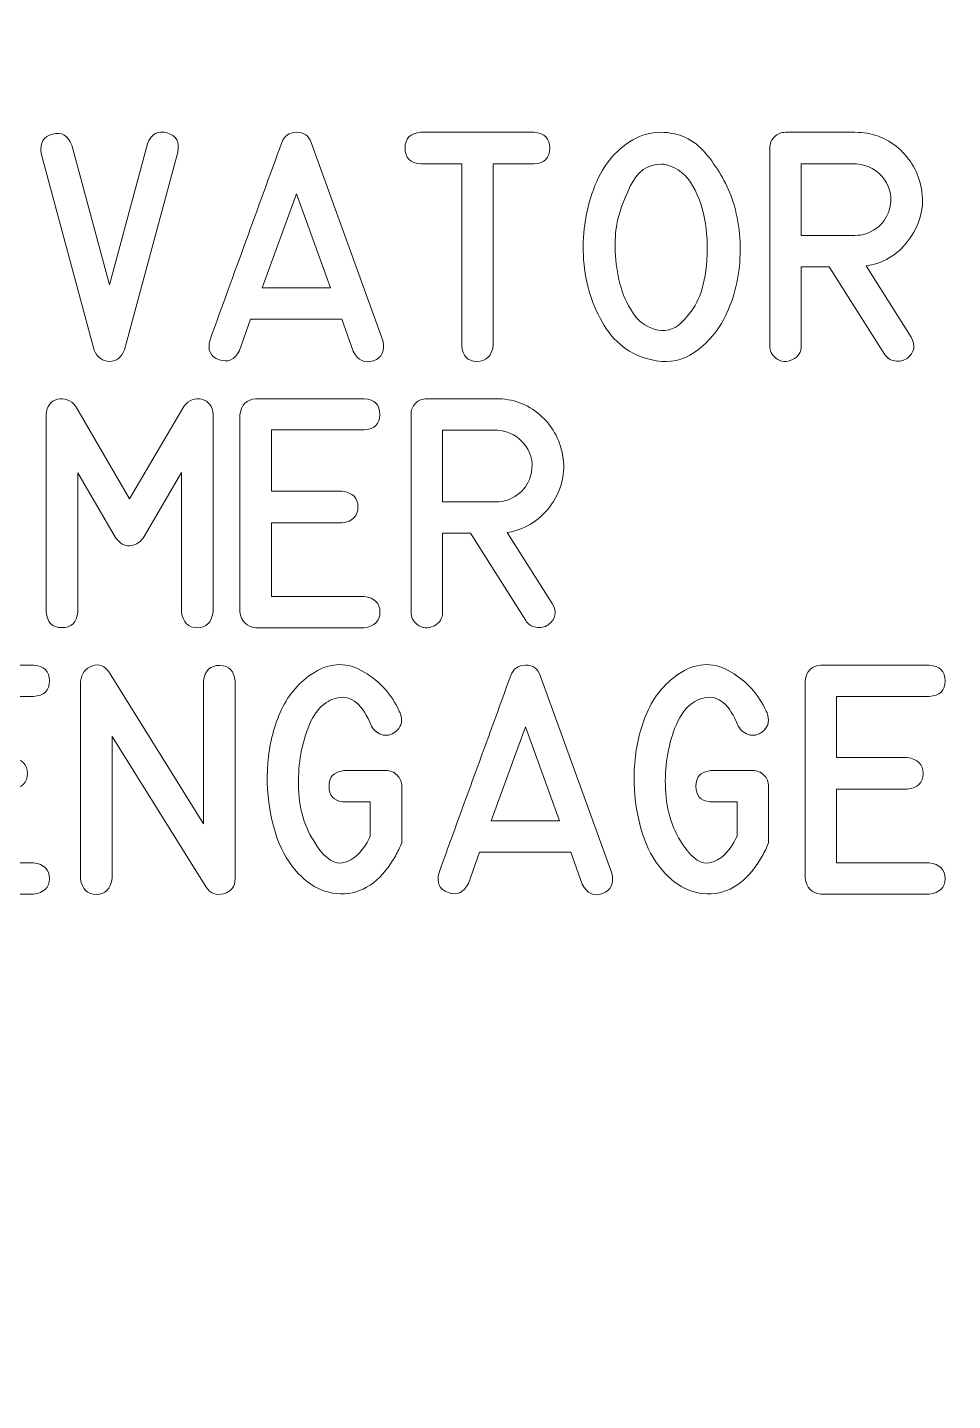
# Model space of a CAD drawing. Header units: millimetres. Extents: x -247 to 282, y -81 to 81.
# Drawn here: x -147.86 to -133.62, y -1.3 to 19.85 of the extents above; entities that cross this region are included whole.
import ezdxf

# ---------------------------------------------------------------- set-up
doc = ezdxf.new("R2010")
doc.units = ezdxf.units.MM
doc.header["$MEASUREMENT"] = 0
doc.layers.add('Engrave', color=7, linetype='Continuous')
doc.layers.add('Indicators', color=7, linetype='Continuous')

msp = doc.modelspace()

# ---------------------------------------------------------------- linework, layer by layer
at = {"layer": 'Engrave', "color": 240, "lineweight": 9}
for points, knots in [([(-147.6506, 17.9112), (-147.6723, 18.0746), (-147.6141, 18.1746), (-147.476, 18.211), (-147.476, 18.211), (-147.3372, 18.2481), (-147.239, 18.1899), (-147.1802, 18.037), (-147.1802, 18.037), (-147.1802, 18.037), (-146.5999, 15.8875), (-146.5999, 15.8875), (-146.5999, 15.8875), (-146.5999, 15.8875), (-146.0161, 18.0576), (-146.0161, 18.0576), (-146.0161, 18.0576), (-145.9573, 18.2128), (-145.8561, 18.2692), (-145.7127, 18.2275), (-145.7127, 18.2275), (-145.5692, 18.1857), (-145.514, 18.087), (-145.5475, 17.9318), (-145.5475, 17.9318), (-145.5475, 17.9318), (-146.3671, 14.8885), (-146.3671, 14.8885), (-146.3671, 14.8885), (-146.4135, 14.7703), (-146.49, 14.7104), (-146.5981, 14.7098), (-146.5981, 14.7098), (-146.7063, 14.7092), (-146.7845, 14.7668), (-146.8339, 14.8815), (-146.8339, 14.8815), (-146.8339, 14.8815), (-147.6506, 17.9112), (-147.6506, 17.9112)], [0, 0, 0, 0, 0.0909091, 0.0909091, 0.0909091, 0.0909091, 0.1818182, 0.1818182, 0.1818182, 0.1818182, 0.2727273, 0.2727273, 0.2727273, 0.2727273, 0.3636364, 0.3636364, 0.3636364, 0.3636364, 0.4545455, 0.4545455, 0.4545455, 0.4545455, 0.5454545, 0.5454545, 0.5454545, 0.5454545, 0.6363636, 0.6363636, 0.6363636, 0.6363636, 0.7272727, 0.7272727, 0.7272727, 0.7272727, 0.8181818, 0.8181818, 0.8181818, 0.8181818, 1, 1, 1, 1]), ([(-145.0513, 15.0414), (-144.8678, 15.5482), (-144.6838, 16.0544), (-144.4998, 16.5601), (-144.4998, 16.5601), (-144.3151, 17.0657), (-144.1305, 17.5719), (-143.9459, 18.0782), (-143.9459, 18.0782), (-143.9077, 18.1828), (-143.8324, 18.2357), (-143.7201, 18.2369), (-143.7201, 18.2369), (-143.6072, 18.2381), (-143.5314, 18.1852), (-143.4926, 18.0782), (-143.4926, 18.0782), (-143.4926, 18.0782), (-142.3884, 15.0332), (-142.3884, 15.0332), (-142.3884, 15.0332), (-142.3543, 14.8709), (-142.4037, 14.7668), (-142.5366, 14.7198), (-142.5366, 14.7198), (-142.6701, 14.6722), (-142.7724, 14.721), (-142.8453, 14.8644), (-142.8453, 14.8644), (-142.8453, 14.8644), (-143.0222, 15.3571), (-143.0222, 15.3571), (-143.0222, 15.3571), (-143.0222, 15.3571), (-144.4263, 15.3571), (-144.4263, 15.3571), (-144.4263, 15.3571), (-144.4263, 15.3571), (-144.5985, 14.8762), (-144.5985, 14.8762), (-144.5985, 14.8762), (-144.672, 14.7315), (-144.7767, 14.6845), (-144.9119, 14.7345), (-144.9119, 14.7345), (-145.0477, 14.7839), (-145.0942, 14.8868), (-145.0513, 15.0414)], [0, 0, 0, 0, 0.0769231, 0.0769231, 0.0769231, 0.0769231, 0.1538462, 0.1538462, 0.1538462, 0.1538462, 0.2307692, 0.2307692, 0.2307692, 0.2307692, 0.3076923, 0.3076923, 0.3076923, 0.3076923, 0.3846154, 0.3846154, 0.3846154, 0.3846154, 0.4615385, 0.4615385, 0.4615385, 0.4615385, 0.5384615, 0.5384615, 0.5384615, 0.5384615, 0.6153846, 0.6153846, 0.6153846, 0.6153846, 0.6923077, 0.6923077, 0.6923077, 0.6923077, 0.7692308, 0.7692308, 0.7692308, 0.7692308, 0.8461538, 0.8461538, 0.8461538, 0.8461538, 1, 1, 1, 1]), ([(-141.1761, 14.9503), (-141.1761, 14.9503), (-141.1761, 17.7513), (-141.1761, 17.7513), (-141.1761, 17.7513), (-141.1761, 17.7513), (-141.8081, 17.7513), (-141.8081, 17.7513), (-141.8081, 17.7513), (-141.9687, 17.7636), (-142.0492, 17.8447), (-142.0486, 17.9929), (-142.0486, 17.9929), (-142.048, 18.1417), (-141.9675, 18.2234), (-141.8081, 18.2369), (-141.8081, 18.2369), (-141.8081, 18.2369), (-140.0596, 18.2369), (-140.0596, 18.2369), (-140.0596, 18.2369), (-139.9014, 18.2246), (-139.8215, 18.1428), (-139.8209, 17.9929), (-139.8209, 17.9929), (-139.8203, 17.8436), (-139.9002, 17.7624), (-140.0596, 17.7513), (-140.0596, 17.7513), (-140.0596, 17.7513), (-140.6899, 17.7513), (-140.6899, 17.7513), (-140.6899, 17.7513), (-140.6899, 17.7513), (-140.6899, 14.9503), (-140.6899, 14.9503), (-140.6899, 14.9503), (-140.7163, 14.7874), (-140.801, 14.7068), (-140.9444, 14.7092), (-140.9444, 14.7092), (-141.0873, 14.7116), (-141.1643, 14.7921), (-141.1761, 14.9503)], [0, 0, 0, 0, 0.0833333, 0.0833333, 0.0833333, 0.0833333, 0.1666667, 0.1666667, 0.1666667, 0.1666667, 0.25, 0.25, 0.25, 0.25, 0.3333333, 0.3333333, 0.3333333, 0.3333333, 0.4166667, 0.4166667, 0.4166667, 0.4166667, 0.5, 0.5, 0.5, 0.5, 0.5833333, 0.5833333, 0.5833333, 0.5833333, 0.6666667, 0.6666667, 0.6666667, 0.6666667, 0.75, 0.75, 0.75, 0.75, 0.8333333, 0.8333333, 0.8333333, 0.8333333, 1, 1, 1, 1]), ([(-137.0158, 17.2221), (-136.9105, 16.904), (-136.8705, 16.5742), (-136.8964, 16.232), (-136.8964, 16.232), (-136.9223, 15.8898), (-137.0163, 15.5776), (-137.178, 15.2948), (-137.178, 15.2948), (-137.2803, 15.119), (-137.4197, 14.9697), (-137.5967, 14.8468), (-137.5967, 14.8468), (-137.7736, 14.7239), (-137.9688, 14.681), (-138.1823, 14.718), (-138.1823, 14.718), (-138.5303, 14.7786), (-138.7967, 14.9603), (-138.9813, 15.2619), (-138.9813, 15.2619), (-139.1665, 15.5641), (-139.2723, 15.9004), (-139.2994, 16.2708), (-139.2994, 16.2708), (-139.3264, 16.6412), (-139.2764, 17.0016), (-139.1494, 17.3532), (-139.1494, 17.3532), (-139.0224, 17.7048), (-138.8202, 17.96), (-138.5421, 18.1199), (-138.5421, 18.1199), (-138.4068, 18.1981), (-138.2646, 18.2369), (-138.117, 18.2369), (-138.117, 18.2369), (-137.8342, 18.2369), (-137.6037, 18.1305), (-137.4244, 17.9176), (-137.4244, 17.9176), (-137.2451, 17.7042), (-137.1092, 17.4726), (-137.0158, 17.2221)], [0, 0, 0, 0, 0.0833333, 0.0833333, 0.0833333, 0.0833333, 0.1666667, 0.1666667, 0.1666667, 0.1666667, 0.25, 0.25, 0.25, 0.25, 0.3333333, 0.3333333, 0.3333333, 0.3333333, 0.4166667, 0.4166667, 0.4166667, 0.4166667, 0.5, 0.5, 0.5, 0.5, 0.5833333, 0.5833333, 0.5833333, 0.5833333, 0.6666667, 0.6666667, 0.6666667, 0.6666667, 0.75, 0.75, 0.75, 0.75, 0.8333333, 0.8333333, 0.8333333, 0.8333333, 1, 1, 1, 1]), ([(-134.2583, 15.0831), (-134.1848, 14.9532), (-134.2054, 14.8444), (-134.32, 14.7556), (-134.32, 14.7556), (-134.3753, 14.7168), (-134.4388, 14.7033), (-134.5105, 14.7163), (-134.5105, 14.7163), (-134.5822, 14.7286), (-134.6346, 14.7645), (-134.6681, 14.8227), (-134.6681, 14.8227), (-134.6681, 14.8227), (-135.5171, 16.165), (-135.5171, 16.165), (-135.5171, 16.165), (-135.5171, 16.165), (-135.9481, 16.165), (-135.9481, 16.165), (-135.9481, 16.165), (-135.9481, 16.165), (-135.9481, 14.952), (-135.9481, 14.952), (-135.9481, 14.952), (-135.9481, 14.8521), (-135.9933, 14.7803), (-136.0839, 14.7357), (-136.0839, 14.7357), (-136.175, 14.6916), (-136.2597, 14.6998), (-136.339, 14.7609), (-136.339, 14.7609), (-136.402, 14.808), (-136.4337, 14.8715), (-136.4337, 14.952), (-136.4337, 14.952), (-136.4337, 14.952), (-136.4337, 17.9958), (-136.4337, 17.9958), (-136.4337, 17.9958), (-136.4337, 18.0623), (-136.4102, 18.1193), (-136.3637, 18.1663), (-136.3637, 18.1663), (-136.3173, 18.2134), (-136.2603, 18.2369), (-136.1926, 18.2369), (-136.1926, 18.2369), (-136.1926, 18.2369), (-135.1232, 18.2369), (-135.1232, 18.2369), (-135.1232, 18.2369), (-134.8656, 18.2369), (-134.6422, 18.1552), (-134.4529, 17.9917), (-134.4529, 17.9917), (-134.2636, 17.8277), (-134.1454, 17.6201), (-134.0995, 17.3685), (-134.0995, 17.3685), (-134.0513, 17.0986), (-134.1084, 16.8464), (-134.2712, 16.6118), (-134.2712, 16.6118), (-134.4335, 16.3766), (-134.6493, 16.2343), (-134.918, 16.1838), (-134.918, 16.1838), (-134.918, 16.1838), (-134.9509, 16.1785), (-134.9509, 16.1785), (-134.9509, 16.1785), (-134.9509, 16.1785), (-134.2583, 15.0831), (-134.2583, 15.0831)], [0, 0, 0, 0, 0.05, 0.05, 0.05, 0.05, 0.1, 0.1, 0.1, 0.1, 0.15, 0.15, 0.15, 0.15, 0.2, 0.2, 0.2, 0.2, 0.25, 0.25, 0.25, 0.25, 0.3, 0.3, 0.3, 0.3, 0.35, 0.35, 0.35, 0.35, 0.4, 0.4, 0.4, 0.4, 0.45, 0.45, 0.45, 0.45, 0.5, 0.5, 0.5, 0.5, 0.55, 0.55, 0.55, 0.55, 0.6, 0.6, 0.6, 0.6, 0.65, 0.65, 0.65, 0.65, 0.7, 0.7, 0.7, 0.7, 0.75, 0.75, 0.75, 0.75, 0.8, 0.8, 0.8, 0.8, 0.85, 0.85, 0.85, 0.85, 0.9, 0.9, 0.9, 0.9, 1, 1, 1, 1]), ([(-138.1029, 17.7477), (-138.314, 17.7477), (-138.4739, 17.6343), (-138.5826, 17.4067), (-138.5826, 17.4067), (-138.6914, 17.1792), (-138.7596, 16.9852), (-138.7884, 16.8246), (-138.7884, 16.8246), (-138.8102, 16.7071), (-138.8184, 16.5654), (-138.8125, 16.399), (-138.8125, 16.399), (-138.8067, 16.2326), (-138.7825, 16.068), (-138.7402, 15.9057), (-138.7402, 15.9057), (-138.6979, 15.7428), (-138.6338, 15.5964), (-138.5491, 15.4665), (-138.5491, 15.4665), (-138.4639, 15.336), (-138.3528, 15.2495), (-138.2152, 15.2072), (-138.2152, 15.2072), (-138.0541, 15.1566), (-137.9153, 15.1884), (-137.7989, 15.3024), (-137.7989, 15.3024), (-137.6825, 15.4171), (-137.5943, 15.5382), (-137.5343, 15.667), (-137.5343, 15.667), (-137.4738, 15.7993), (-137.432, 15.9721), (-137.4097, 16.1873), (-137.4097, 16.1873), (-137.3873, 16.4019), (-137.3926, 16.6165), (-137.425, 16.8305), (-137.425, 16.8305), (-137.4579, 17.0445), (-137.522, 17.2374), (-137.6172, 17.4091), (-137.6172, 17.4091), (-137.7125, 17.5807), (-137.8483, 17.6901), (-138.0235, 17.7371), (-138.0235, 17.7371), (-138.0464, 17.7442), (-138.0729, 17.7477), (-138.1029, 17.7477)], [0, 0, 0, 0, 0.0714286, 0.0714286, 0.0714286, 0.0714286, 0.1428571, 0.1428571, 0.1428571, 0.1428571, 0.2142857, 0.2142857, 0.2142857, 0.2142857, 0.2857143, 0.2857143, 0.2857143, 0.2857143, 0.3571429, 0.3571429, 0.3571429, 0.3571429, 0.4285714, 0.4285714, 0.4285714, 0.4285714, 0.5, 0.5, 0.5, 0.5, 0.5714286, 0.5714286, 0.5714286, 0.5714286, 0.6428571, 0.6428571, 0.6428571, 0.6428571, 0.7142857, 0.7142857, 0.7142857, 0.7142857, 0.7857143, 0.7857143, 0.7857143, 0.7857143, 0.8571429, 0.8571429, 0.8571429, 0.8571429, 1, 1, 1, 1]), ([(-135.1232, 16.6488), (-135.0056, 16.6488), (-134.8974, 16.6841), (-134.798, 16.7559), (-134.798, 16.7559), (-134.6987, 16.827), (-134.6322, 16.9199), (-134.5975, 17.0345), (-134.5975, 17.0345), (-134.5434, 17.2115), (-134.5681, 17.3714), (-134.6716, 17.5143), (-134.6716, 17.5143), (-134.7751, 17.6572), (-134.9174, 17.736), (-135.0985, 17.7513), (-135.0985, 17.7513), (-135.0985, 17.7513), (-135.9481, 17.7513), (-135.9481, 17.7513), (-135.9481, 17.7513), (-135.9481, 17.7513), (-135.9481, 16.6488), (-135.9481, 16.6488), (-135.9481, 16.6488), (-135.9481, 16.6488), (-135.1232, 16.6488), (-135.1232, 16.6488)], [0, 0, 0, 0, 0.125, 0.125, 0.125, 0.125, 0.25, 0.25, 0.25, 0.25, 0.375, 0.375, 0.375, 0.375, 0.5, 0.5, 0.5, 0.5, 0.625, 0.625, 0.625, 0.625, 0.75, 0.75, 0.75, 0.75, 1, 1, 1, 1]), ([(-143.198, 15.841), (-143.198, 15.841), (-143.7219, 17.2879), (-143.7219, 17.2879), (-143.7219, 17.2879), (-143.7219, 17.2879), (-144.2487, 15.841), (-144.2487, 15.841), (-144.2487, 15.841), (-144.2487, 15.841), (-143.198, 15.841), (-143.198, 15.841)], [0, 0, 0, 0, 0.25, 0.25, 0.25, 0.25, 0.5, 0.5, 0.5, 0.5, 1, 1, 1, 1]), ([(-143.7219, 17.2879), (-143.7219, 17.2879), (-143.198, 15.841), (-143.198, 15.841), (-143.198, 15.841), (-143.198, 15.841), (-143.7219, 17.2879), (-143.7219, 17.2879)], [0, 0, 0, 0, 0.3333333, 0.3333333, 0.3333333, 0.3333333, 1, 1, 1, 1]), ([(-145.0036, 10.847), (-145.0289, 10.6864), (-145.1101, 10.6059), (-145.247, 10.6065), (-145.247, 10.6065), (-145.3846, 10.6071), (-145.4652, 10.6876), (-145.4893, 10.847), (-145.4893, 10.847), (-145.4893, 10.847), (-145.4893, 12.9983), (-145.4893, 12.9983), (-145.4893, 12.9983), (-145.4893, 12.9983), (-146.0802, 11.9876), (-146.0802, 11.9876), (-146.0802, 11.9876), (-146.1431, 11.9117), (-146.2136, 11.8718), (-146.2912, 11.8682), (-146.2912, 11.8682), (-146.3689, 11.8653), (-146.4376, 11.9047), (-146.4988, 11.9876), (-146.4988, 11.9876), (-146.4988, 11.9876), (-147.0862, 12.9936), (-147.0862, 12.9936), (-147.0862, 12.9936), (-147.0862, 12.9936), (-147.0844, 10.847), (-147.0844, 10.847), (-147.0844, 10.847), (-147.1026, 10.6876), (-147.1855, 10.6077), (-147.3331, 10.6083), (-147.3331, 10.6083), (-147.4807, 10.6088), (-147.56, 10.6888), (-147.5718, 10.847), (-147.5718, 10.847), (-147.5718, 10.847), (-147.5718, 13.889), (-147.5718, 13.889), (-147.5718, 13.889), (-147.5624, 14.0213), (-147.5048, 14.1001), (-147.3978, 14.126), (-147.3978, 14.126), (-147.2908, 14.1518), (-147.1979, 14.1154), (-147.1185, 14.0166), (-147.1185, 14.0166), (-147.1185, 14.0166), (-146.2901, 12.592), (-146.2901, 12.592), (-146.2901, 12.592), (-146.2901, 12.592), (-145.4528, 14.0166), (-145.4528, 14.0166), (-145.4528, 14.0166), (-145.374, 14.1154), (-145.2817, 14.1512), (-145.1765, 14.1248), (-145.1765, 14.1248), (-145.0718, 14.0983), (-145.0136, 14.0201), (-145.0036, 13.889), (-145.0036, 13.889), (-145.0036, 13.889), (-145.0036, 10.847), (-145.0036, 10.847)], [0, 0, 0, 0, 0.0526316, 0.0526316, 0.0526316, 0.0526316, 0.1052632, 0.1052632, 0.1052632, 0.1052632, 0.1578947, 0.1578947, 0.1578947, 0.1578947, 0.2105263, 0.2105263, 0.2105263, 0.2105263, 0.2631579, 0.2631579, 0.2631579, 0.2631579, 0.3157895, 0.3157895, 0.3157895, 0.3157895, 0.3684211, 0.3684211, 0.3684211, 0.3684211, 0.4210526, 0.4210526, 0.4210526, 0.4210526, 0.4736842, 0.4736842, 0.4736842, 0.4736842, 0.5263158, 0.5263158, 0.5263158, 0.5263158, 0.5789474, 0.5789474, 0.5789474, 0.5789474, 0.6315789, 0.6315789, 0.6315789, 0.6315789, 0.6842105, 0.6842105, 0.6842105, 0.6842105, 0.7368421, 0.7368421, 0.7368421, 0.7368421, 0.7894737, 0.7894737, 0.7894737, 0.7894737, 0.8421053, 0.8421053, 0.8421053, 0.8421053, 0.8947368, 0.8947368, 0.8947368, 0.8947368, 1, 1, 1, 1]), ([(-142.6783, 13.6532), (-142.6783, 13.6532), (-144.1064, 13.6532), (-144.1064, 13.6532), (-144.1064, 13.6532), (-144.1064, 13.6532), (-144.1064, 12.7108), (-144.1064, 12.7108), (-144.1064, 12.7108), (-144.1064, 12.7108), (-143.0175, 12.7108), (-143.0175, 12.7108), (-143.0175, 12.7108), (-142.8547, 12.6867), (-142.7735, 12.6049), (-142.7741, 12.4656), (-142.7741, 12.4656), (-142.7747, 12.3257), (-142.8558, 12.2445), (-143.0175, 12.2216), (-143.0175, 12.2216), (-143.0175, 12.2216), (-144.1064, 12.2216), (-144.1064, 12.2216), (-144.1064, 12.2216), (-144.1064, 12.2216), (-144.1064, 11.0898), (-144.1064, 11.0898), (-144.1064, 11.0898), (-144.1064, 11.0898), (-142.6783, 11.0898), (-142.6783, 11.0898), (-142.6783, 11.0898), (-142.5166, 11.0657), (-142.4355, 10.9851), (-142.4355, 10.847), (-142.4355, 10.847), (-142.4355, 10.7094), (-142.5166, 10.6288), (-142.6783, 10.6059), (-142.6783, 10.6059), (-142.6783, 10.6059), (-144.3457, 10.6059), (-144.3457, 10.6059), (-144.3457, 10.6059), (-144.4892, 10.6241), (-144.5709, 10.7059), (-144.5903, 10.8505), (-144.5903, 10.8505), (-144.5903, 10.8505), (-144.5903, 13.8925), (-144.5903, 13.8925), (-144.5903, 13.8925), (-144.5685, 14.0442), (-144.4868, 14.1242), (-144.3457, 14.1336), (-144.3457, 14.1336), (-144.3457, 14.1336), (-142.6783, 14.1336), (-142.6783, 14.1336), (-142.6783, 14.1336), (-142.5166, 14.1213), (-142.4355, 14.0401), (-142.4361, 13.8914), (-142.4361, 13.8914), (-142.4366, 13.7426), (-142.5178, 13.6632), (-142.6783, 13.6532)], [0, 0, 0, 0, 0.0555556, 0.0555556, 0.0555556, 0.0555556, 0.1111111, 0.1111111, 0.1111111, 0.1111111, 0.1666667, 0.1666667, 0.1666667, 0.1666667, 0.2222222, 0.2222222, 0.2222222, 0.2222222, 0.2777778, 0.2777778, 0.2777778, 0.2777778, 0.3333333, 0.3333333, 0.3333333, 0.3333333, 0.3888889, 0.3888889, 0.3888889, 0.3888889, 0.4444444, 0.4444444, 0.4444444, 0.4444444, 0.5, 0.5, 0.5, 0.5, 0.5555556, 0.5555556, 0.5555556, 0.5555556, 0.6111111, 0.6111111, 0.6111111, 0.6111111, 0.6666667, 0.6666667, 0.6666667, 0.6666667, 0.7222222, 0.7222222, 0.7222222, 0.7222222, 0.7777778, 0.7777778, 0.7777778, 0.7777778, 0.8333333, 0.8333333, 0.8333333, 0.8333333, 0.8888889, 0.8888889, 0.8888889, 0.8888889, 1, 1, 1, 1]), ([(-139.7815, 10.9798), (-139.708, 10.8499), (-139.7286, 10.7411), (-139.8432, 10.6523), (-139.8432, 10.6523), (-139.8985, 10.6135), (-139.962, 10.6), (-140.0337, 10.613), (-140.0337, 10.613), (-140.1054, 10.6253), (-140.1578, 10.6612), (-140.1913, 10.7194), (-140.1913, 10.7194), (-140.1913, 10.7194), (-141.0403, 12.0617), (-141.0403, 12.0617), (-141.0403, 12.0617), (-141.0403, 12.0617), (-141.4713, 12.0617), (-141.4713, 12.0617), (-141.4713, 12.0617), (-141.4713, 12.0617), (-141.4713, 10.8487), (-141.4713, 10.8487), (-141.4713, 10.8487), (-141.4713, 10.7488), (-141.5165, 10.677), (-141.6071, 10.6324), (-141.6071, 10.6324), (-141.6982, 10.5883), (-141.7829, 10.5965), (-141.8622, 10.6576), (-141.8622, 10.6576), (-141.9252, 10.7047), (-141.9569, 10.7682), (-141.9569, 10.8487), (-141.9569, 10.8487), (-141.9569, 10.8487), (-141.9569, 13.8925), (-141.9569, 13.8925), (-141.9569, 13.8925), (-141.9569, 13.959), (-141.9334, 14.016), (-141.8869, 14.063), (-141.8869, 14.063), (-141.8405, 14.1101), (-141.7835, 14.1336), (-141.7158, 14.1336), (-141.7158, 14.1336), (-141.7158, 14.1336), (-140.6464, 14.1336), (-140.6464, 14.1336), (-140.6464, 14.1336), (-140.3888, 14.1336), (-140.1654, 14.0519), (-139.9761, 13.8884), (-139.9761, 13.8884), (-139.7868, 13.7244), (-139.6686, 13.5168), (-139.6227, 13.2652), (-139.6227, 13.2652), (-139.5745, 12.9953), (-139.6316, 12.7431), (-139.7944, 12.5085), (-139.7944, 12.5085), (-139.9567, 12.2733), (-140.1725, 12.131), (-140.4412, 12.0805), (-140.4412, 12.0805), (-140.4412, 12.0805), (-140.4741, 12.0752), (-140.4741, 12.0752), (-140.4741, 12.0752), (-140.4741, 12.0752), (-139.7815, 10.9798), (-139.7815, 10.9798)], [0, 0, 0, 0, 0.05, 0.05, 0.05, 0.05, 0.1, 0.1, 0.1, 0.1, 0.15, 0.15, 0.15, 0.15, 0.2, 0.2, 0.2, 0.2, 0.25, 0.25, 0.25, 0.25, 0.3, 0.3, 0.3, 0.3, 0.35, 0.35, 0.35, 0.35, 0.4, 0.4, 0.4, 0.4, 0.45, 0.45, 0.45, 0.45, 0.5, 0.5, 0.5, 0.5, 0.55, 0.55, 0.55, 0.55, 0.6, 0.6, 0.6, 0.6, 0.65, 0.65, 0.65, 0.65, 0.7, 0.7, 0.7, 0.7, 0.75, 0.75, 0.75, 0.75, 0.8, 0.8, 0.8, 0.8, 0.85, 0.85, 0.85, 0.85, 0.9, 0.9, 0.9, 0.9, 1, 1, 1, 1]), ([(-140.6464, 12.5455), (-140.5288, 12.5455), (-140.4206, 12.5808), (-140.3212, 12.6526), (-140.3212, 12.6526), (-140.2219, 12.7237), (-140.1554, 12.8166), (-140.1207, 12.9312), (-140.1207, 12.9312), (-140.0666, 13.1082), (-140.0913, 13.2681), (-140.1948, 13.411), (-140.1948, 13.411), (-140.2983, 13.5539), (-140.4406, 13.6327), (-140.6217, 13.648), (-140.6217, 13.648), (-140.6217, 13.648), (-141.4713, 13.648), (-141.4713, 13.648), (-141.4713, 13.648), (-141.4713, 13.648), (-141.4713, 12.5455), (-141.4713, 12.5455), (-141.4713, 12.5455), (-141.4713, 12.5455), (-140.6464, 12.5455), (-140.6464, 12.5455)], [0, 0, 0, 0, 0.125, 0.125, 0.125, 0.125, 0.25, 0.25, 0.25, 0.25, 0.375, 0.375, 0.375, 0.375, 0.5, 0.5, 0.5, 0.5, 0.625, 0.625, 0.625, 0.625, 0.75, 0.75, 0.75, 0.75, 1, 1, 1, 1]), ([(-147.7661, 9.5499), (-147.7661, 9.5499), (-149.1942, 9.5499), (-149.1942, 9.5499), (-149.1942, 9.5499), (-149.1942, 9.5499), (-149.1942, 8.6075), (-149.1942, 8.6075), (-149.1942, 8.6075), (-149.1942, 8.6075), (-148.1053, 8.6075), (-148.1053, 8.6075), (-148.1053, 8.6075), (-147.9425, 8.5834), (-147.8613, 8.5016), (-147.8619, 8.3623), (-147.8619, 8.3623), (-147.8625, 8.2224), (-147.9436, 8.1412), (-148.1053, 8.1183), (-148.1053, 8.1183), (-148.1053, 8.1183), (-149.1942, 8.1183), (-149.1942, 8.1183), (-149.1942, 8.1183), (-149.1942, 8.1183), (-149.1942, 6.9865), (-149.1942, 6.9865), (-149.1942, 6.9865), (-149.1942, 6.9865), (-147.7661, 6.9865), (-147.7661, 6.9865), (-147.7661, 6.9865), (-147.6044, 6.9624), (-147.5233, 6.8818), (-147.5233, 6.7437), (-147.5233, 6.7437), (-147.5233, 6.6061), (-147.6044, 6.5255), (-147.7661, 6.5026), (-147.7661, 6.5026), (-147.7661, 6.5026), (-149.4335, 6.5026), (-149.4335, 6.5026), (-149.4335, 6.5026), (-149.577, 6.5208), (-149.6587, 6.6026), (-149.6781, 6.7472), (-149.6781, 6.7472), (-149.6781, 6.7472), (-149.6781, 9.7892), (-149.6781, 9.7892), (-149.6781, 9.7892), (-149.6563, 9.9409), (-149.5746, 10.0209), (-149.4335, 10.0303), (-149.4335, 10.0303), (-149.4335, 10.0303), (-147.7661, 10.0303), (-147.7661, 10.0303), (-147.7661, 10.0303), (-147.6044, 10.018), (-147.5233, 9.9368), (-147.5239, 9.7881), (-147.5239, 9.7881), (-147.5244, 9.6393), (-147.6056, 9.5599), (-147.7661, 9.5499)], [0, 0, 0, 0, 0.0555556, 0.0555556, 0.0555556, 0.0555556, 0.1111111, 0.1111111, 0.1111111, 0.1111111, 0.1666667, 0.1666667, 0.1666667, 0.1666667, 0.2222222, 0.2222222, 0.2222222, 0.2222222, 0.2777778, 0.2777778, 0.2777778, 0.2777778, 0.3333333, 0.3333333, 0.3333333, 0.3333333, 0.3888889, 0.3888889, 0.3888889, 0.3888889, 0.4444444, 0.4444444, 0.4444444, 0.4444444, 0.5, 0.5, 0.5, 0.5, 0.5555556, 0.5555556, 0.5555556, 0.5555556, 0.6111111, 0.6111111, 0.6111111, 0.6111111, 0.6666667, 0.6666667, 0.6666667, 0.6666667, 0.7222222, 0.7222222, 0.7222222, 0.7222222, 0.7777778, 0.7777778, 0.7777778, 0.7777778, 0.8333333, 0.8333333, 0.8333333, 0.8333333, 0.8888889, 0.8888889, 0.8888889, 0.8888889, 1, 1, 1, 1]), ([(-144.6659, 6.7401), (-144.6659, 6.6196), (-144.7241, 6.5432), (-144.8405, 6.5102), (-144.8405, 6.5102), (-144.9575, 6.4779), (-145.0474, 6.512), (-145.1121, 6.6131), (-145.1121, 6.6131), (-145.1121, 6.6131), (-146.5591, 8.9332), (-146.5591, 8.9332), (-146.5591, 8.9332), (-146.5591, 8.9332), (-146.5591, 6.7401), (-146.5591, 6.7401), (-146.5591, 6.7401), (-146.5843, 6.5796), (-146.6655, 6.4991), (-146.8025, 6.4991), (-146.8025, 6.4991), (-146.94, 6.4991), (-147.0206, 6.5796), (-147.0447, 6.7401), (-147.0447, 6.7401), (-147.0447, 6.7401), (-147.0447, 9.7822), (-147.0447, 9.7822), (-147.0447, 9.7822), (-147.0276, 9.9015), (-146.9665, 9.9803), (-146.8613, 10.0185), (-146.8613, 10.0185), (-146.756, 10.0562), (-146.6684, 10.0203), (-146.5984, 9.9115), (-146.5984, 9.9115), (-146.5984, 9.9115), (-145.1515, 7.588), (-145.1515, 7.588), (-145.1515, 7.588), (-145.1515, 7.588), (-145.1515, 9.7822), (-145.1515, 9.7822), (-145.1515, 9.7822), (-145.1297, 9.9462), (-145.0463, 10.0279), (-144.901, 10.0262), (-144.901, 10.0262), (-144.7558, 10.0244), (-144.6776, 9.9433), (-144.6659, 9.7822), (-144.6659, 9.7822), (-144.6659, 9.7822), (-144.6659, 6.7401), (-144.6659, 6.7401)], [0, 0, 0, 0, 0.0666667, 0.0666667, 0.0666667, 0.0666667, 0.1333333, 0.1333333, 0.1333333, 0.1333333, 0.2, 0.2, 0.2, 0.2, 0.2666667, 0.2666667, 0.2666667, 0.2666667, 0.3333333, 0.3333333, 0.3333333, 0.3333333, 0.4, 0.4, 0.4, 0.4, 0.4666667, 0.4666667, 0.4666667, 0.4666667, 0.5333333, 0.5333333, 0.5333333, 0.5333333, 0.6, 0.6, 0.6, 0.6, 0.6666667, 0.6666667, 0.6666667, 0.6666667, 0.7333333, 0.7333333, 0.7333333, 0.7333333, 0.8, 0.8, 0.8, 0.8, 0.8666667, 0.8666667, 0.8666667, 0.8666667, 1, 1, 1, 1]), ([(-142.9931, 7.9237), (-142.9931, 7.9237), (-143.0084, 7.9254), (-143.0084, 7.9254), (-143.0084, 7.9254), (-143.149, 7.9425), (-143.2189, 8.0225), (-143.2189, 8.1647), (-143.2189, 8.1647), (-143.2189, 8.307), (-143.149, 8.387), (-143.0084, 8.404), (-143.0084, 8.404), (-143.0084, 8.404), (-142.9931, 8.4076), (-142.9931, 8.4076), (-142.9931, 8.4076), (-142.9931, 8.4076), (-142.9779, 8.4076), (-142.9779, 8.4076), (-142.9779, 8.4076), (-142.9779, 8.4076), (-142.3423, 8.4076), (-142.3423, 8.4076), (-142.3423, 8.4076), (-142.2753, 8.4076), (-142.2182, 8.384), (-142.1706, 8.3364), (-142.1706, 8.3364), (-142.123, 8.2888), (-142.0995, 8.2312), (-142.0995, 8.1647), (-142.0995, 8.1647), (-142.0995, 8.1647), (-142.0995, 7.2916), (-142.0995, 7.2916), (-142.0995, 7.2916), (-142.0995, 7.2916), (-142.12, 7.2469), (-142.12, 7.2469), (-142.12, 7.2469), (-142.12, 7.2469), (-142.1318, 7.2193), (-142.1318, 7.2193), (-142.1318, 7.2193), (-142.1318, 7.2193), (-142.1441, 7.1934), (-142.1441, 7.1934), (-142.1441, 7.1934), (-142.1441, 7.1934), (-142.1577, 7.1676), (-142.1577, 7.1676), (-142.1577, 7.1676), (-142.1577, 7.1676), (-142.1718, 7.1417), (-142.1718, 7.1417), (-142.1718, 7.1417), (-142.1718, 7.1417), (-142.1835, 7.1158), (-142.1835, 7.1158), (-142.1835, 7.1158), (-142.1835, 7.1158), (-142.1977, 7.09), (-142.1977, 7.09), (-142.1977, 7.09), (-142.1977, 7.09), (-142.2129, 7.0641), (-142.2129, 7.0641), (-142.2129, 7.0641), (-142.4358, 6.6855), (-142.7127, 6.5002), (-143.0431, 6.5085), (-143.0431, 6.5085), (-143.3741, 6.5173), (-143.6517, 6.7043), (-143.8768, 7.0694), (-143.8768, 7.0694), (-143.9838, 7.2428), (-144.0626, 7.4598), (-144.1144, 7.7214), (-144.1144, 7.7214), (-144.1661, 7.9825), (-144.182, 8.2494), (-144.1608, 8.5222), (-144.1608, 8.5222), (-144.1402, 8.795), (-144.0767, 9.0543), (-143.9709, 9.3007), (-143.9709, 9.3007), (-143.8645, 9.547), (-143.7057, 9.7428), (-143.4947, 9.8874), (-143.4947, 9.8874), (-143.2301, 10.0668), (-142.9732, 10.0873), (-142.7227, 9.9503), (-142.7227, 9.9503), (-142.4722, 9.8128), (-142.2853, 9.6205), (-142.1612, 9.3724), (-142.1612, 9.3724), (-142.1612, 9.3724), (-142.1477, 9.3448), (-142.1477, 9.3448), (-142.1477, 9.3448), (-142.1477, 9.3448), (-142.1371, 9.3206), (-142.1371, 9.3206), (-142.1371, 9.3206), (-142.1371, 9.3206), (-142.1236, 9.2948), (-142.1236, 9.2948), (-142.1236, 9.2948), (-142.0842, 9.186), (-142.0995, 9.0966), (-142.1683, 9.0278), (-142.1683, 9.0278), (-142.2347, 8.9626), (-142.307, 8.9379), (-142.3852, 8.9544), (-142.3852, 8.9544), (-142.4634, 8.9714), (-142.5234, 9.0173), (-142.5663, 9.0931), (-142.5663, 9.0931), (-142.7003, 9.4265), (-142.8732, 9.5717), (-143.0855, 9.5288), (-143.0855, 9.5288), (-143.2971, 9.4864), (-143.4559, 9.313), (-143.5617, 9.009), (-143.5617, 9.009), (-143.6652, 8.7151), (-143.7057, 8.3987), (-143.684, 8.0607), (-143.684, 8.0607), (-143.6622, 7.7226), (-143.5517, 7.4274), (-143.353, 7.1764), (-143.353, 7.1764), (-143.2166, 7.0006), (-143.0778, 6.9442), (-142.9361, 7.0071), (-142.9361, 7.0071), (-142.795, 7.0706), (-142.6839, 7.1881), (-142.6022, 7.3604), (-142.6022, 7.3604), (-142.6022, 7.3604), (-142.5833, 7.398), (-142.5833, 7.398), (-142.5833, 7.398), (-142.5833, 7.398), (-142.5833, 7.9237), (-142.5833, 7.9237), (-142.5833, 7.9237), (-142.5833, 7.9237), (-142.9931, 7.9237), (-142.9931, 7.9237)], [0, 0, 0, 0, 0.0243902, 0.0243902, 0.0243902, 0.0243902, 0.0487805, 0.0487805, 0.0487805, 0.0487805, 0.0731707, 0.0731707, 0.0731707, 0.0731707, 0.097561, 0.097561, 0.097561, 0.097561, 0.1219512, 0.1219512, 0.1219512, 0.1219512, 0.1463415, 0.1463415, 0.1463415, 0.1463415, 0.1707317, 0.1707317, 0.1707317, 0.1707317, 0.195122, 0.195122, 0.195122, 0.195122, 0.2195122, 0.2195122, 0.2195122, 0.2195122, 0.2439024, 0.2439024, 0.2439024, 0.2439024, 0.2682927, 0.2682927, 0.2682927, 0.2682927, 0.2926829, 0.2926829, 0.2926829, 0.2926829, 0.3170732, 0.3170732, 0.3170732, 0.3170732, 0.3414634, 0.3414634, 0.3414634, 0.3414634, 0.3658537, 0.3658537, 0.3658537, 0.3658537, 0.3902439, 0.3902439, 0.3902439, 0.3902439, 0.4146341, 0.4146341, 0.4146341, 0.4146341, 0.4390244, 0.4390244, 0.4390244, 0.4390244, 0.4634146, 0.4634146, 0.4634146, 0.4634146, 0.4878049, 0.4878049, 0.4878049, 0.4878049, 0.5121951, 0.5121951, 0.5121951, 0.5121951, 0.5365854, 0.5365854, 0.5365854, 0.5365854, 0.5609756, 0.5609756, 0.5609756, 0.5609756, 0.5853659, 0.5853659, 0.5853659, 0.5853659, 0.6097561, 0.6097561, 0.6097561, 0.6097561, 0.6341463, 0.6341463, 0.6341463, 0.6341463, 0.6585366, 0.6585366, 0.6585366, 0.6585366, 0.6829268, 0.6829268, 0.6829268, 0.6829268, 0.7073171, 0.7073171, 0.7073171, 0.7073171, 0.7317073, 0.7317073, 0.7317073, 0.7317073, 0.7560976, 0.7560976, 0.7560976, 0.7560976, 0.7804878, 0.7804878, 0.7804878, 0.7804878, 0.804878, 0.804878, 0.804878, 0.804878, 0.8292683, 0.8292683, 0.8292683, 0.8292683, 0.8536585, 0.8536585, 0.8536585, 0.8536585, 0.8780488, 0.8780488, 0.8780488, 0.8780488, 0.902439, 0.902439, 0.902439, 0.902439, 0.9268293, 0.9268293, 0.9268293, 0.9268293, 0.9512195, 0.9512195, 0.9512195, 0.9512195, 1, 1, 1, 1]), ([(-141.5257, 6.8348), (-141.3422, 7.3416), (-141.1582, 7.8478), (-140.9742, 8.3535), (-140.9742, 8.3535), (-140.7895, 8.8591), (-140.6049, 9.3653), (-140.4203, 9.8716), (-140.4203, 9.8716), (-140.3821, 9.9762), (-140.3068, 10.0291), (-140.1945, 10.0303), (-140.1945, 10.0303), (-140.0816, 10.0315), (-140.0058, 9.9786), (-139.967, 9.8716), (-139.967, 9.8716), (-139.967, 9.8716), (-138.8628, 6.8266), (-138.8628, 6.8266), (-138.8628, 6.8266), (-138.8287, 6.6643), (-138.8781, 6.5602), (-139.011, 6.5132), (-139.011, 6.5132), (-139.1445, 6.4656), (-139.2468, 6.5144), (-139.3197, 6.6578), (-139.3197, 6.6578), (-139.3197, 6.6578), (-139.4966, 7.1505), (-139.4966, 7.1505), (-139.4966, 7.1505), (-139.4966, 7.1505), (-140.9007, 7.1505), (-140.9007, 7.1505), (-140.9007, 7.1505), (-140.9007, 7.1505), (-141.0729, 6.6696), (-141.0729, 6.6696), (-141.0729, 6.6696), (-141.1464, 6.5249), (-141.2511, 6.4779), (-141.3863, 6.5279), (-141.3863, 6.5279), (-141.5221, 6.5773), (-141.5686, 6.6802), (-141.5257, 6.8348)], [0, 0, 0, 0, 0.0769231, 0.0769231, 0.0769231, 0.0769231, 0.1538462, 0.1538462, 0.1538462, 0.1538462, 0.2307692, 0.2307692, 0.2307692, 0.2307692, 0.3076923, 0.3076923, 0.3076923, 0.3076923, 0.3846154, 0.3846154, 0.3846154, 0.3846154, 0.4615385, 0.4615385, 0.4615385, 0.4615385, 0.5384615, 0.5384615, 0.5384615, 0.5384615, 0.6153846, 0.6153846, 0.6153846, 0.6153846, 0.6923077, 0.6923077, 0.6923077, 0.6923077, 0.7692308, 0.7692308, 0.7692308, 0.7692308, 0.8461538, 0.8461538, 0.8461538, 0.8461538, 1, 1, 1, 1]), ([(-137.3453, 7.9237), (-137.3453, 7.9237), (-137.3606, 7.9254), (-137.3606, 7.9254), (-137.3606, 7.9254), (-137.5012, 7.9425), (-137.5711, 8.0225), (-137.5711, 8.1647), (-137.5711, 8.1647), (-137.5711, 8.307), (-137.5012, 8.387), (-137.3606, 8.404), (-137.3606, 8.404), (-137.3606, 8.404), (-137.3453, 8.4076), (-137.3453, 8.4076), (-137.3453, 8.4076), (-137.3453, 8.4076), (-137.3301, 8.4076), (-137.3301, 8.4076), (-137.3301, 8.4076), (-137.3301, 8.4076), (-136.6945, 8.4076), (-136.6945, 8.4076), (-136.6945, 8.4076), (-136.6275, 8.4076), (-136.5704, 8.384), (-136.5228, 8.3364), (-136.5228, 8.3364), (-136.4752, 8.2888), (-136.4517, 8.2312), (-136.4517, 8.1647), (-136.4517, 8.1647), (-136.4517, 8.1647), (-136.4517, 7.2916), (-136.4517, 7.2916), (-136.4517, 7.2916), (-136.4517, 7.2916), (-136.4722, 7.2469), (-136.4722, 7.2469), (-136.4722, 7.2469), (-136.4722, 7.2469), (-136.484, 7.2193), (-136.484, 7.2193), (-136.484, 7.2193), (-136.484, 7.2193), (-136.4963, 7.1934), (-136.4963, 7.1934), (-136.4963, 7.1934), (-136.4963, 7.1934), (-136.5099, 7.1676), (-136.5099, 7.1676), (-136.5099, 7.1676), (-136.5099, 7.1676), (-136.524, 7.1417), (-136.524, 7.1417), (-136.524, 7.1417), (-136.524, 7.1417), (-136.5357, 7.1158), (-136.5357, 7.1158), (-136.5357, 7.1158), (-136.5357, 7.1158), (-136.5499, 7.09), (-136.5499, 7.09), (-136.5499, 7.09), (-136.5499, 7.09), (-136.5651, 7.0641), (-136.5651, 7.0641), (-136.5651, 7.0641), (-136.788, 6.6855), (-137.0649, 6.5002), (-137.3953, 6.5085), (-137.3953, 6.5085), (-137.7263, 6.5173), (-138.0039, 6.7043), (-138.229, 7.0694), (-138.229, 7.0694), (-138.336, 7.2428), (-138.4148, 7.4598), (-138.4666, 7.7214), (-138.4666, 7.7214), (-138.5183, 7.9825), (-138.5342, 8.2494), (-138.513, 8.5222), (-138.513, 8.5222), (-138.4924, 8.795), (-138.4289, 9.0543), (-138.3231, 9.3007), (-138.3231, 9.3007), (-138.2167, 9.547), (-138.0579, 9.7428), (-137.8469, 9.8874), (-137.8469, 9.8874), (-137.5823, 10.0668), (-137.3254, 10.0873), (-137.0749, 9.9503), (-137.0749, 9.9503), (-136.8244, 9.8128), (-136.6375, 9.6205), (-136.5134, 9.3724), (-136.5134, 9.3724), (-136.5134, 9.3724), (-136.4999, 9.3448), (-136.4999, 9.3448), (-136.4999, 9.3448), (-136.4999, 9.3448), (-136.4893, 9.3206), (-136.4893, 9.3206), (-136.4893, 9.3206), (-136.4893, 9.3206), (-136.4758, 9.2948), (-136.4758, 9.2948), (-136.4758, 9.2948), (-136.4364, 9.186), (-136.4517, 9.0966), (-136.5205, 9.0278), (-136.5205, 9.0278), (-136.5869, 8.9626), (-136.6592, 8.9379), (-136.7374, 8.9544), (-136.7374, 8.9544), (-136.8156, 8.9714), (-136.8756, 9.0173), (-136.9185, 9.0931), (-136.9185, 9.0931), (-137.0525, 9.4265), (-137.2254, 9.5717), (-137.4377, 9.5288), (-137.4377, 9.5288), (-137.6493, 9.4864), (-137.8081, 9.313), (-137.9139, 9.009), (-137.9139, 9.009), (-138.0174, 8.7151), (-138.0579, 8.3987), (-138.0362, 8.0607), (-138.0362, 8.0607), (-138.0144, 7.7226), (-137.9039, 7.4274), (-137.7052, 7.1764), (-137.7052, 7.1764), (-137.5688, 7.0006), (-137.43, 6.9442), (-137.2883, 7.0071), (-137.2883, 7.0071), (-137.1472, 7.0706), (-137.0361, 7.1881), (-136.9544, 7.3604), (-136.9544, 7.3604), (-136.9544, 7.3604), (-136.9355, 7.398), (-136.9355, 7.398), (-136.9355, 7.398), (-136.9355, 7.398), (-136.9355, 7.9237), (-136.9355, 7.9237), (-136.9355, 7.9237), (-136.9355, 7.9237), (-137.3453, 7.9237), (-137.3453, 7.9237)], [0, 0, 0, 0, 0.0243902, 0.0243902, 0.0243902, 0.0243902, 0.0487805, 0.0487805, 0.0487805, 0.0487805, 0.0731707, 0.0731707, 0.0731707, 0.0731707, 0.097561, 0.097561, 0.097561, 0.097561, 0.1219512, 0.1219512, 0.1219512, 0.1219512, 0.1463415, 0.1463415, 0.1463415, 0.1463415, 0.1707317, 0.1707317, 0.1707317, 0.1707317, 0.195122, 0.195122, 0.195122, 0.195122, 0.2195122, 0.2195122, 0.2195122, 0.2195122, 0.2439024, 0.2439024, 0.2439024, 0.2439024, 0.2682927, 0.2682927, 0.2682927, 0.2682927, 0.2926829, 0.2926829, 0.2926829, 0.2926829, 0.3170732, 0.3170732, 0.3170732, 0.3170732, 0.3414634, 0.3414634, 0.3414634, 0.3414634, 0.3658537, 0.3658537, 0.3658537, 0.3658537, 0.3902439, 0.3902439, 0.3902439, 0.3902439, 0.4146341, 0.4146341, 0.4146341, 0.4146341, 0.4390244, 0.4390244, 0.4390244, 0.4390244, 0.4634146, 0.4634146, 0.4634146, 0.4634146, 0.4878049, 0.4878049, 0.4878049, 0.4878049, 0.5121951, 0.5121951, 0.5121951, 0.5121951, 0.5365854, 0.5365854, 0.5365854, 0.5365854, 0.5609756, 0.5609756, 0.5609756, 0.5609756, 0.5853659, 0.5853659, 0.5853659, 0.5853659, 0.6097561, 0.6097561, 0.6097561, 0.6097561, 0.6341463, 0.6341463, 0.6341463, 0.6341463, 0.6585366, 0.6585366, 0.6585366, 0.6585366, 0.6829268, 0.6829268, 0.6829268, 0.6829268, 0.7073171, 0.7073171, 0.7073171, 0.7073171, 0.7317073, 0.7317073, 0.7317073, 0.7317073, 0.7560976, 0.7560976, 0.7560976, 0.7560976, 0.7804878, 0.7804878, 0.7804878, 0.7804878, 0.804878, 0.804878, 0.804878, 0.804878, 0.8292683, 0.8292683, 0.8292683, 0.8292683, 0.8536585, 0.8536585, 0.8536585, 0.8536585, 0.8780488, 0.8780488, 0.8780488, 0.8780488, 0.902439, 0.902439, 0.902439, 0.902439, 0.9268293, 0.9268293, 0.9268293, 0.9268293, 0.9512195, 0.9512195, 0.9512195, 0.9512195, 1, 1, 1, 1]), ([(-133.9782, 9.5499), (-133.9782, 9.5499), (-135.4063, 9.5499), (-135.4063, 9.5499), (-135.4063, 9.5499), (-135.4063, 9.5499), (-135.4063, 8.6075), (-135.4063, 8.6075), (-135.4063, 8.6075), (-135.4063, 8.6075), (-134.3174, 8.6075), (-134.3174, 8.6075), (-134.3174, 8.6075), (-134.1546, 8.5834), (-134.0734, 8.5016), (-134.074, 8.3623), (-134.074, 8.3623), (-134.0746, 8.2224), (-134.1557, 8.1412), (-134.3174, 8.1183), (-134.3174, 8.1183), (-134.3174, 8.1183), (-135.4063, 8.1183), (-135.4063, 8.1183), (-135.4063, 8.1183), (-135.4063, 8.1183), (-135.4063, 6.9865), (-135.4063, 6.9865), (-135.4063, 6.9865), (-135.4063, 6.9865), (-133.9782, 6.9865), (-133.9782, 6.9865), (-133.9782, 6.9865), (-133.8165, 6.9624), (-133.7354, 6.8818), (-133.7354, 6.7437), (-133.7354, 6.7437), (-133.7354, 6.6061), (-133.8165, 6.5255), (-133.9782, 6.5026), (-133.9782, 6.5026), (-133.9782, 6.5026), (-135.6456, 6.5026), (-135.6456, 6.5026), (-135.6456, 6.5026), (-135.7891, 6.5208), (-135.8708, 6.6026), (-135.8902, 6.7472), (-135.8902, 6.7472), (-135.8902, 6.7472), (-135.8902, 9.7892), (-135.8902, 9.7892), (-135.8902, 9.7892), (-135.8684, 9.9409), (-135.7867, 10.0209), (-135.6456, 10.0303), (-135.6456, 10.0303), (-135.6456, 10.0303), (-133.9782, 10.0303), (-133.9782, 10.0303), (-133.9782, 10.0303), (-133.8165, 10.018), (-133.7354, 9.9368), (-133.736, 9.7881), (-133.736, 9.7881), (-133.7365, 9.6393), (-133.8177, 9.5599), (-133.9782, 9.5499)], [0, 0, 0, 0, 0.0555556, 0.0555556, 0.0555556, 0.0555556, 0.1111111, 0.1111111, 0.1111111, 0.1111111, 0.1666667, 0.1666667, 0.1666667, 0.1666667, 0.2222222, 0.2222222, 0.2222222, 0.2222222, 0.2777778, 0.2777778, 0.2777778, 0.2777778, 0.3333333, 0.3333333, 0.3333333, 0.3333333, 0.3888889, 0.3888889, 0.3888889, 0.3888889, 0.4444444, 0.4444444, 0.4444444, 0.4444444, 0.5, 0.5, 0.5, 0.5, 0.5555556, 0.5555556, 0.5555556, 0.5555556, 0.6111111, 0.6111111, 0.6111111, 0.6111111, 0.6666667, 0.6666667, 0.6666667, 0.6666667, 0.7222222, 0.7222222, 0.7222222, 0.7222222, 0.7777778, 0.7777778, 0.7777778, 0.7777778, 0.8333333, 0.8333333, 0.8333333, 0.8333333, 0.8888889, 0.8888889, 0.8888889, 0.8888889, 1, 1, 1, 1]), ([(-139.6724, 7.6344), (-139.6724, 7.6344), (-140.1963, 9.0813), (-140.1963, 9.0813), (-140.1963, 9.0813), (-140.1963, 9.0813), (-140.7231, 7.6344), (-140.7231, 7.6344), (-140.7231, 7.6344), (-140.7231, 7.6344), (-139.6724, 7.6344), (-139.6724, 7.6344)], [0, 0, 0, 0, 0.25, 0.25, 0.25, 0.25, 0.5, 0.5, 0.5, 0.5, 1, 1, 1, 1]), ([(-140.1963, 9.0813), (-140.1963, 9.0813), (-139.6724, 7.6344), (-139.6724, 7.6344), (-139.6724, 7.6344), (-139.6724, 7.6344), (-140.1963, 9.0813), (-140.1963, 9.0813)], [0, 0, 0, 0, 0.3333333, 0.3333333, 0.3333333, 0.3333333, 1, 1, 1, 1])]:
    msp.add_open_spline(points, degree=3, knots=knots, dxfattribs=at)
at = {"layer": 'Indicators', "color": 250, "lineweight": 9}
msp.add_open_spline([(-245.5546, -60.675), (-245.9526, -60.6748), (-246.3343, -60.5164), (-246.6156, -60.2347), (-246.6156, -60.2347), (-246.8969, -59.9531), (-247.0548, -59.5731), (-247.0546, -59.175), (-247.0546, -59.175), (-247.0546, -59.175), (-247.0546, 59.175), (-247.0546, 59.175), (-247.0546, 59.175), (-247.0543, 59.5731), (-246.8959, 59.9547), (-246.6143, 60.236), (-246.6143, 60.236), (-246.3326, 60.5173), (-245.9526, 60.6752), (-245.5546, 60.675), (-245.5546, 60.675), (-245.5546, 60.675), (-243.0921, 60.675), (-243.0921, 60.675), (-243.0921, 60.675), (-240.9485, 60.675), (-238.9677, 61.8186), (-237.8959, 63.675), (-237.8959, 63.675), (-236.8241, 65.5314), (-236.8241, 67.8186), (-237.8959, 69.675), (-237.8959, 69.675), (-238.9677, 71.5314), (-240.9485, 72.675), (-243.0921, 72.675), (-243.0921, 72.675), (-243.0921, 72.675), (-245.5546, 72.675), (-245.5546, 72.675), (-245.5546, 72.675), (-245.9526, 72.6752), (-246.3343, 72.8336), (-246.6156, 73.1153), (-246.6156, 73.1153), (-246.8969, 73.3969), (-247.0548, 73.7769), (-247.0546, 74.175), (-247.0546, 74.175), (-247.0546, 74.175), (-247.0546, 78.6625), (-247.0546, 78.6625), (-247.0546, 78.6625), (-247.0543, 79.0606), (-246.8959, 79.4422), (-246.6143, 79.7235), (-246.6143, 79.7235), (-246.3326, 80.0048), (-245.9526, 80.1627), (-245.5546, 80.1625), (-245.5546, 80.1625), (-245.5546, 80.1625), (-104.1046, 80.1625), (-104.1046, 80.1625), (-104.1046, 80.1625), (-103.7065, 80.1622), (-103.3248, 80.0038), (-103.0435, 79.7222), (-103.0435, 79.7222), (-102.7622, 79.4405), (-102.6043, 79.0606), (-102.6046, 78.6625), (-102.6046, 78.6625), (-102.6046, 78.6625), (-102.6046, 74.175), (-102.6046, 74.175), (-102.6046, 74.175), (-102.6048, 73.7769), (-102.7632, 73.3952), (-103.0449, 73.1139), (-103.0449, 73.1139), (-103.3265, 72.8326), (-103.7065, 72.6747), (-104.1046, 72.675), (-104.1046, 72.675), (-104.1046, 72.675), (-106.5671, 72.675), (-106.5671, 72.675), (-106.5671, 72.675), (-108.7107, 72.675), (-110.6914, 71.5314), (-111.7632, 69.675), (-111.7632, 69.675), (-112.835, 67.8186), (-112.835, 65.5314), (-111.7632, 63.675), (-111.7632, 63.675), (-110.6914, 61.8186), (-108.7107, 60.675), (-106.5671, 60.675), (-106.5671, 60.675), (-106.5671, 60.675), (-104.1046, 60.675), (-104.1046, 60.675), (-104.1046, 60.675), (-103.7065, 60.6747), (-103.3248, 60.5163), (-103.0435, 60.2347), (-103.0435, 60.2347), (-102.7622, 59.953), (-102.6043, 59.5731), (-102.6046, 59.175), (-102.6046, 59.175), (-102.6046, 59.175), (-102.6046, -59.175), (-102.6046, -59.175), (-102.6046, -59.175), (-102.6048, -59.5731), (-102.7632, -59.9548), (-103.0449, -60.2361), (-103.0449, -60.2361), (-103.3265, -60.5174), (-103.7065, -60.6753), (-104.1046, -60.675), (-104.1046, -60.675), (-104.1046, -60.675), (-106.5671, -60.675), (-106.5671, -60.675), (-106.5671, -60.675), (-108.7107, -60.675), (-110.6914, -61.8186), (-111.7632, -63.675), (-111.7632, -63.675), (-112.835, -65.5314), (-112.835, -67.8186), (-111.7632, -69.675), (-111.7632, -69.675), (-110.6914, -71.5314), (-108.7107, -72.675), (-106.5671, -72.675), (-106.5671, -72.675), (-106.5671, -72.675), (-104.1046, -72.675), (-104.1046, -72.675), (-104.1046, -72.675), (-103.7065, -72.6753), (-103.3248, -72.8337), (-103.0435, -73.1153), (-103.0435, -73.1153), (-102.7622, -73.397), (-102.6043, -73.7769), (-102.6046, -74.175), (-102.6046, -74.175), (-102.6046, -74.175), (-102.6046, -78.6625), (-102.6046, -78.6625), (-102.6046, -78.6625), (-102.6048, -79.0606), (-102.7632, -79.4423), (-103.0449, -79.7236), (-103.0449, -79.7236), (-103.3265, -80.0049), (-103.7065, -80.1628), (-104.1046, -80.1625), (-104.1046, -80.1625), (-104.1046, -80.1625), (-245.5546, -80.1625), (-245.5546, -80.1625), (-245.5546, -80.1625), (-245.9526, -80.1623), (-246.3343, -80.0039), (-246.6156, -79.7222), (-246.6156, -79.7222), (-246.8969, -79.4406), (-247.0548, -79.0606), (-247.0546, -78.6625), (-247.0546, -78.6625), (-247.0546, -78.6625), (-247.0546, -74.175), (-247.0546, -74.175), (-247.0546, -74.175), (-247.0543, -73.7769), (-246.8959, -73.3953), (-246.6143, -73.114), (-246.6143, -73.114), (-246.3326, -72.8327), (-245.9526, -72.6748), (-245.5546, -72.675), (-245.5546, -72.675), (-245.5546, -72.675), (-243.0921, -72.675), (-243.0921, -72.675), (-243.0921, -72.675), (-240.9485, -72.675), (-238.9677, -71.5314), (-237.8959, -69.675), (-237.8959, -69.675), (-236.8241, -67.8186), (-236.8241, -65.5314), (-237.8959, -63.675), (-237.8959, -63.675), (-238.9677, -61.8186), (-240.9485, -60.675), (-243.0921, -60.675), (-243.0921, -60.675), (-243.0921, -60.675), (-245.5546, -60.675), (-245.5546, -60.675)], degree=3, knots=[0, 0, 0, 0, 0.0188679, 0.0188679, 0.0188679, 0.0188679, 0.0377358, 0.0377358, 0.0377358, 0.0377358, 0.0566038, 0.0566038, 0.0566038, 0.0566038, 0.0754717, 0.0754717, 0.0754717, 0.0754717, 0.0943396, 0.0943396, 0.0943396, 0.0943396, 0.1132075, 0.1132075, 0.1132075, 0.1132075, 0.1320755, 0.1320755, 0.1320755, 0.1320755, 0.1509434, 0.1509434, 0.1509434, 0.1509434, 0.1698113, 0.1698113, 0.1698113, 0.1698113, 0.1886792, 0.1886792, 0.1886792, 0.1886792, 0.2075472, 0.2075472, 0.2075472, 0.2075472, 0.2264151, 0.2264151, 0.2264151, 0.2264151, 0.245283, 0.245283, 0.245283, 0.245283, 0.2641509, 0.2641509, 0.2641509, 0.2641509, 0.2830189, 0.2830189, 0.2830189, 0.2830189, 0.3018868, 0.3018868, 0.3018868, 0.3018868, 0.3207547, 0.3207547, 0.3207547, 0.3207547, 0.3396226, 0.3396226, 0.3396226, 0.3396226, 0.3584906, 0.3584906, 0.3584906, 0.3584906, 0.3773585, 0.3773585, 0.3773585, 0.3773585, 0.3962264, 0.3962264, 0.3962264, 0.3962264, 0.4150943, 0.4150943, 0.4150943, 0.4150943, 0.4339623, 0.4339623, 0.4339623, 0.4339623, 0.4528302, 0.4528302, 0.4528302, 0.4528302, 0.4716981, 0.4716981, 0.4716981, 0.4716981, 0.490566, 0.490566, 0.490566, 0.490566, 0.509434, 0.509434, 0.509434, 0.509434, 0.5283019, 0.5283019, 0.5283019, 0.5283019, 0.5471698, 0.5471698, 0.5471698, 0.5471698, 0.5660377, 0.5660377, 0.5660377, 0.5660377, 0.5849057, 0.5849057, 0.5849057, 0.5849057, 0.6037736, 0.6037736, 0.6037736, 0.6037736, 0.6226415, 0.6226415, 0.6226415, 0.6226415, 0.6415094, 0.6415094, 0.6415094, 0.6415094, 0.6603774, 0.6603774, 0.6603774, 0.6603774, 0.6792453, 0.6792453, 0.6792453, 0.6792453, 0.6981132, 0.6981132, 0.6981132, 0.6981132, 0.7169811, 0.7169811, 0.7169811, 0.7169811, 0.7358491, 0.7358491, 0.7358491, 0.7358491, 0.754717, 0.754717, 0.754717, 0.754717, 0.7735849, 0.7735849, 0.7735849, 0.7735849, 0.7924528, 0.7924528, 0.7924528, 0.7924528, 0.8113208, 0.8113208, 0.8113208, 0.8113208, 0.8301887, 0.8301887, 0.8301887, 0.8301887, 0.8490566, 0.8490566, 0.8490566, 0.8490566, 0.8679245, 0.8679245, 0.8679245, 0.8679245, 0.8867925, 0.8867925, 0.8867925, 0.8867925, 0.9056604, 0.9056604, 0.9056604, 0.9056604, 0.9245283, 0.9245283, 0.9245283, 0.9245283, 0.9433962, 0.9433962, 0.9433962, 0.9433962, 0.9622642, 0.9622642, 0.9622642, 0.9622642, 1, 1, 1, 1], dxfattribs=at)

doc.saveas('drawing.dxf')
